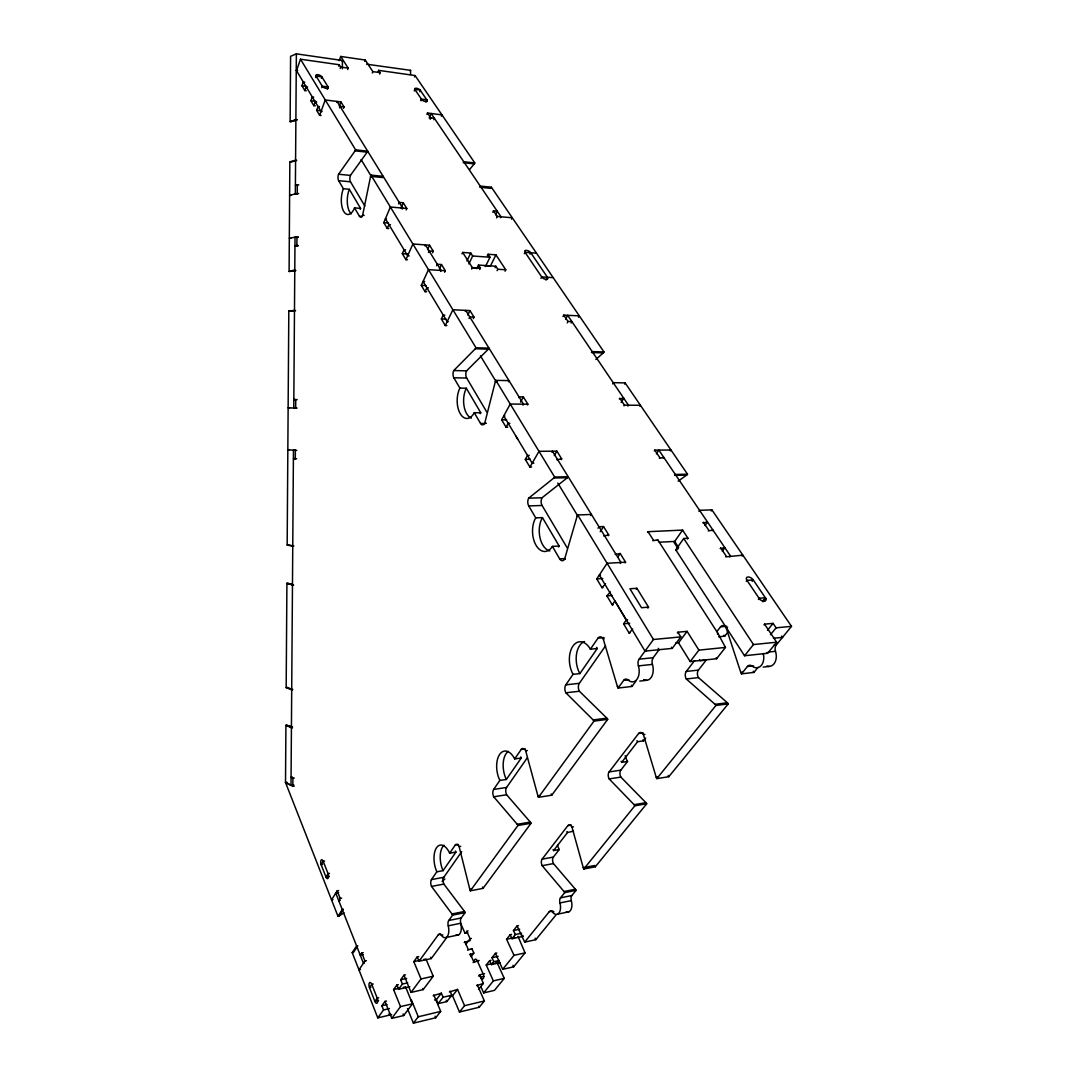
<?xml version="1.0" encoding="UTF-8"?>
<svg xmlns="http://www.w3.org/2000/svg" width="1077" height="1077" viewBox="0 0 1077 1077"><rect width="100%" height="100%" fill="white"/><g stroke="black" fill="none" stroke-linecap="round" stroke-linejoin="round"><path stroke-width="1.5" d="M292.513 726.8L286.967 725.306A4.16 3.594 -65.1 0 0 285.917 725.265L285.513 782.387L291.005 785.281L293.819 784.891M286.172 687.651A4.16 3.621 -67.5 0 0 287.236 687.368L292.769 689.59A4.187 3.635 -67.6 0 1 291.705 689.872L286.172 687.651L286.913 583.303A4.16 3.689 -73.9 0 1 287.976 583.411L293.536 584.892A4.187 3.702 -74 0 0 292.473 584.784L286.913 583.303M287.169 545.043A4.16 3.716 -77.6 0 0 288.246 544.827L293.833 546.026A4.187 3.729 -77.7 0 1 292.756 546.241L287.169 545.043L288.811 310.943L294.479 310.418A4.295 3.796 82.8 0 1 295.569 310.647L289.888 311.172A4.254 3.783 82.7 0 0 288.811 310.943M289.094 271.444L294.775 270.61A4.321 3.796 79.6 0 0 295.865 270.502L290.171 271.323A4.295 3.769 79.4 0 1 289.094 271.444L289.848 161.819L295.583 160.163A4.416 3.783 74.2 0 1 296.673 160.46L290.938 162.115A4.389 3.769 74 0 0 289.848 161.819M296.996 119.964L291.234 121.566A4.429 3.756 72 0 1 290.13 121.62L290.588 56.314L296.363 53.85L342.432 60.5L342.351 68.82M291.005 785.281L293.456 450.213L295.583 450.199M296.363 53.85L295.34 193.914L297.481 194.102M294.236 786.143L292.836 786.331L292.904 778.227L291.059 777.271L292.446 777.082M296.7 458.802L295.286 458.815L295.354 450.388L287.842 449.715L289.242 449.701M297.817 245.987L294.95 245.798L296.875 245.448L296.942 236.805L298.369 236.913M291.046 195.449L289.619 195.314L297.265 193.443L297.319 184.746L298.76 184.881M410.539 74.488L410.593 70.342L366.597 64.189M347.669 69.534L348.194 68.134L340.695 67.07L339.215 64.741L300.483 59.208L355.612 149.851A4.752 2.194 -84.6 0 1 355.1 150.847L338.555 174.232A4.645 2.127 -85.3 0 0 338.649 180.667L343.361 188.731A16.343 7.606 -85.6 0 0 343.725 211.415A16.343 7.606 -85.6 0 0 354.548 207.874L359.435 216.235A4.725 2.235 -85.7 0 0 362.626 215.252L370.596 176.345A4.82 2.302 -85 0 1 370.973 175.107L383.156 176.332A4.806 2.316 -84.8 0 0 382.766 177.57L370.596 176.345M486.696 411.899L466.664 378.04A5.116 2.8 -88.4 0 1 466.583 370.838L488.339 349.177A5.237 2.921 -87.4 0 0 489.012 348.181L475.994 347.75A5.264 2.894 -87.5 0 1 475.334 348.746L453.767 370.542A5.143 2.773 -88.4 0 0 453.848 377.785L459.892 388.11A18.174 9.962 -89 0 0 460.229 413.676A18.174 9.962 -89 0 0 474.257 412.706L480.557 423.463A5.264 2.935 -89.5 0 0 484.704 423.261L495.326 381.648A5.372 3.043 -88.4 0 1 495.837 380.369L508.99 380.625A5.345 3.056 -88.3 0 0 508.506 381.823M528.672 498.166L542.027 497.762L567.404 477.703A5.6 3.406 89.2 0 0 568.185 476.748L554.628 477.03A5.641 3.379 89.2 0 1 553.861 478L528.672 498.166A5.506 3.231 88.3 0 0 528.74 505.934L535.727 517.875A19.494 11.591 87.3 0 0 536.05 545.299A19.494 11.591 87.3 0 0 552.393 546.389L559.703 558.882A5.668 3.419 86.5 0 0 564.55 559.3L577.11 516.273A5.775 3.554 87.7 0 1 577.703 514.968L591.408 514.443A5.735 3.581 87.7 0 0 590.869 515.56M296.498 70.665L300.483 59.208M306.285 90.778L304.831 90.589L301.95 85.77L303.283 81.973L304.737 82.162M304.831 90.589L306.178 86.793L307.632 86.981M315.588 77.544L316.099 76.09A3.312 1.454 22.6 0 1 317.903 74.69A3.312 1.454 22.6 0 1 321.902 76.898L328.122 86.981L327.327 89.135M315.305 105.842L313.838 105.667L310.903 100.74L312.276 96.93L313.73 97.118M321.39 78.325L321.902 76.884L316.099 76.09L322.279 86.2A3.339 1.467 22.7 0 0 326.318 88.422A3.339 1.467 22.7 0 0 328.122 86.981L322.279 86.2L321.754 87.641M313.838 105.667L315.224 101.844L316.692 102.032M321.081 115.495L319.613 115.306L316.625 110.325L318.011 106.502L319.492 106.69M339.188 60.662L340.722 56.448L365.251 60.029L372.844 71.621L380.154 72.657L379.616 74.044M319.613 115.306L325.254 99.946L340.938 101.952L344.021 106.933L343.469 108.373M338.703 66.141L339.215 64.741M340.17 68.484L340.695 67.07M336.67 102.409L337.034 101.453L402.731 208.103L402.3 209.086M339.309 106.26L340.938 101.952M339.565 107.888L340.103 106.448L344.021 106.933M364.726 61.416L365.251 60.029M372.305 73.021L372.844 71.621M377.825 72.428L378.633 70.355L415.076 75.552L474.795 162.937A4.523 2.383 -83.2 0 1 474.23 163.879L469.626 169.479M414.524 76.911L415.076 75.552M414.389 90.226L414.766 89.31L420.138 90.051L427.004 100.148L426.425 101.521M414.416 91.006L414.982 89.633A3.164 1.346 24.3 0 1 416.476 88.247A3.164 1.346 24.3 0 1 420.353 90.36L419.788 91.733M421.013 100.026L421.403 99.111L426.788 99.824L425.927 101.884M421.04 100.807L421.619 99.434L414.766 89.31M426.909 114.418L427.502 113.031L441.947 114.876L441.368 116.249M388.797 228.58L387.249 228.459L383.775 222.643L390.386 207.013L406.81 208.467L406.177 209.934M429.185 118.093L431.123 113.489L501.007 216.787L500.549 217.729M430.181 119.264L430.773 117.878L427.502 113.031M387.249 228.459L388.905 224.568L390.453 224.689M433.816 119.722L434.408 118.335L430.773 117.878M398.571 203.836L399.19 202.368L403.269 202.745L406.81 208.467M401.075 207.861L403.269 202.745M407.483 259.786L405.921 259.678L402.3 253.633L404.023 249.743L405.585 249.851M405.921 259.678L412.881 243.981L429.548 245.219L433.291 251.278L432.617 252.745M424.957 245.893L425.402 244.91L441.139 270.462L440.681 271.444M427.556 249.635L429.548 245.219M428.458 252.449L429.131 250.968L433.291 251.278M426.627 291.759L425.038 291.679L421.282 285.378L428.484 269.654L445.326 270.731L444.626 272.212M436.629 265.736L437.316 264.255L441.489 264.538L445.326 270.731M425.038 291.679L426.842 287.761L428.431 287.855M439.443 268.954L441.489 264.538M461.993 253.876L462.679 252.435L470.743 253.014L472.668 256.003L489.981 257.241L485.444 266.531M466.96 260.944L470.743 253.014M446.888 325.604L445.286 325.537L441.368 318.98L443.239 315.063L444.841 315.13M492.822 212.317L493.495 210.917L497.264 211.254L495.582 214.754M468.872 263.946L472.668 256.003M471.618 269.021L472.318 267.567L462.679 252.435M496.551 217.864L497.224 216.45L493.495 210.917M445.286 325.537L452.892 309.759L469.976 310.593L474.028 317.15L473.301 318.63M476.721 268.685L478.471 265.063L495.851 266.234L497.816 269.25L505.759 269.775L505.046 271.216M479.723 269.546L480.423 268.106L478.471 265.063M487.342 255.693L488.043 254.266L495.932 254.832L505.759 269.775M465.237 311.374L465.722 310.378L523.489 404.158L522.937 405.154M511.602 219.183L512.275 217.783L497.224 216.45M495.932 254.832L490.345 266.221L484.946 265.857M467.795 315.022L469.976 310.593M469.047 318.442L469.774 316.961L474.028 317.15M495.137 267.675L495.851 266.234M497.103 270.69L497.816 269.25M524.324 253.714L525.038 252.314A3.514 1.683 27 0 1 526.424 250.349A3.514 1.683 27 0 1 530.759 252.732L547.453 277.287L545.985 280.087M530.046 254.145L530.759 252.732M540.95 278.337L541.691 276.924L525.038 252.314L536.454 253.162M507.738 427.232L506.082 427.232L501.653 419.828L510.229 404.037L527.878 404.212L527.461 404.952M518.589 397.615L518.993 396.875L523.368 396.928L527.878 404.212M562.975 316.544L563.742 315.13L579.318 315.871L578.537 317.284M506.082 427.232L508.223 423.301L509.892 423.301M565.587 319.088L567.66 315.319L628.456 405.194L627.878 406.137M520.528 402.111L523.368 396.928M567.229 322.871L568.01 321.444L563.742 315.13M571.147 323.046L571.927 321.633L568.01 321.444M531.594 467.068L529.911 467.108L525.293 459.367L527.528 455.45L529.211 455.436M529.911 467.108L538.998 451.33L556.903 451.142L561.696 458.896L561.252 459.637M551.882 452.178L552.447 451.196L620.985 562.45L620.325 563.433M554.305 455.584L556.903 451.142M556.796 459.704L561.696 458.896M619.302 398.88L623.745 398.221L621.16 402.461M624.014 405.867L624.445 405.154L640.438 405.302L639.846 406.244M335.499 893.533L338.636 892.591M338.609 890.571L337.168 890.827L331.554 899.901L332.995 899.645M341.638 898.191L340.197 898.46L338.77 900.735L340.211 900.466M337.99 916.325L342.257 909.58A4.402 3.608 36.7 0 0 343.294 909.203L339.026 915.962A4.389 3.608 36.9 0 1 337.99 916.325L285.499 782.467L286.886 782.279M598.045 528.228L599 526.761L603.537 526.559L608.747 534.986L608.276 535.713M600.226 531.701L603.537 526.559M654.318 450.846L654.776 450.146L670.958 449.971L670.338 450.913M656.391 453.875L658.841 450.092L730.421 555.907L729.721 556.836M603.712 535.929L608.747 534.986M659.312 458.263L663.849 457.496L663.378 458.21M602.891 587.652L602.016 587.719L596.752 578.901L607.091 563.284L625.575 562.181L620.204 553.497L615.142 554.493M352.206 952.62L356.622 945.969A4.523 3.743 40.3 0 1 357.806 945.902L353.377 952.553A4.496 3.743 40.6 0 0 352.206 952.62L377.771 1017.873L391.638 1014.601M617.767 557.172L620.204 553.497M602.016 587.719L605.489 583.788M363.232 952.633L361.764 952.943L360.257 955.164L363.191 954.559M625.077 562.908L625.575 562.181M647.533 532.415L648.017 531.701L682.576 530.086L687.988 538.271L687.489 538.985M613.136 604.776L612.261 604.843L606.889 595.864L610.376 591.933M366.422 960.697L364.955 961.007L358.964 969.852L360.405 969.515M652.864 540.748L657.737 539.806L717.928 633.357L725.44 647.425L716.609 658.734L690.155 661.561L678.537 642.821L675.683 643.09M612.261 604.843L614.927 600.939L626.316 619.921L627.635 619.8M657.253 540.519L657.737 539.806M418.765 956.591L417.23 956.914L419.034 961.236L438.366 934.701A5.116 2.477 78.7 0 1 441.341 935.28A10.245 5.008 78.9 0 0 447.359 936.425A10.245 5.008 78.9 0 0 448.261 925.816A5.156 2.544 78.8 0 1 448.719 920.498L452.636 915.113A5.156 2.544 78.9 0 0 452.003 913.969L431.514 886.411A5.035 2.477 79.8 0 1 431.433 879.599L436.818 871.791A17.784 8.899 80 0 1 436.562 847.68A17.784 8.899 80 0 1 449.647 853.186L455.921 852.095A17.73 8.926 80 0 0 455.409 851.032M449.647 853.186L455.261 845.041L458.425 844.503M527.259 757.858L506.567 787.475A5.318 2.908 80.5 0 0 506.634 794.772L530.328 822.101A5.452 3.016 79.4 0 1 531.055 823.259L517.956 825.467A5.479 2.989 79.6 0 0 517.229 824.295L493.71 796.778A5.345 2.881 80.7 0 1 493.643 789.428L499.849 780.421A18.915 10.393 81.1 0 1 499.634 754.425A18.915 10.393 81.1 0 1 514.685 758.922L521.255 758.006A18.861 10.433 81 0 0 520.676 756.916M514.685 758.922L521.187 749.484L525.32 748.932M605.557 645.81L579.332 683.33A5.681 3.433 82.3 0 0 579.399 691.246L606.863 718.157A5.829 3.568 80.9 0 1 607.711 719.342L593.992 721.105A5.87 3.541 81 0 0 593.144 719.921L565.869 692.794A5.722 3.406 82.4 0 1 565.802 684.837L573.045 674.337A20.248 12.278 83 0 1 572.897 646.133A20.248 12.278 83 0 1 590.398 649.189L597.277 648.516A20.18 12.318 83 0 0 596.591 647.412M590.398 649.189L598.018 638.136L604.076 637.584M636.211 589.24L636.884 588.271L648.516 607.145L647.829 608.128M436.818 871.791L443.037 870.66L455.921 852.095M499.849 780.421L506.365 779.465L521.255 758.006M573.045 674.337L579.87 673.596L597.277 648.516M659.218 542.216L674.687 541.421L682.576 530.086M456.123 934.823A10.191 5.048 78.7 0 0 460.741 923.258A5.129 2.571 78.6 0 1 461.198 917.967L465.156 912.596A5.129 2.571 78.8 0 0 464.524 911.452L443.872 884.096A5.008 2.491 79.6 0 1 443.791 877.311L461.71 851.665M444.882 879.061L442.095 881.376L443.32 881.269M630.005 632.966L629.116 633.047L623.596 623.798L626.316 619.921M763.997 624.862L764.549 624.162L776.652 642.202L767.618 653.281L744.53 655.745L675.764 549.835L683.72 538.487L687.988 538.271M702.864 522.91L707.495 522.022L705.004 525.549M629.116 633.047L632.724 629.116M708.276 530.948L712.92 530.046L712.422 530.746M364.82 205.99L350.51 181.825A4.618 2.141 -85.2 0 1 350.429 175.416L367.149 152.167A4.725 2.221 -84.5 0 0 367.661 151.17L355.612 149.851M377.771 1017.873L383.52 1009.97L381.85 1005.756L385.014 1001.395L386.508 1001.045M385.014 1001.395L391.772 1018.371L400.482 1006.618L393.603 989.548L396.861 985.051L398.355 984.715M396.861 985.051L398.584 989.305L402.408 984.055L400.671 979.787L403.983 975.21L405.49 974.873M403.983 975.21L411.037 992.402L421.026 978.953L413.81 961.653L417.23 956.914M455.261 845.041A5.156 2.625 80.1 0 1 459.139 846.603L469.841 889.427A5.277 2.692 79.1 0 0 470.339 890.814L517.956 825.467M521.187 749.484A5.493 3.083 81.2 0 1 525.657 750.736L537.908 795.863A5.614 3.164 80 0 0 538.487 797.303L593.992 721.105M598.018 638.136A5.883 3.648 83.4 0 1 603.228 638.944L617.417 686.561A6.018 3.756 81.9 0 0 618.077 688.055L623.718 680.327L628.968 679.897M623.718 680.327A6.045 3.796 81.8 0 1 628.093 679.991A12.13 7.687 82.2 0 0 636.978 679.304A12.13 7.687 82.2 0 0 638.405 665.896A6.125 3.918 82.2 0 1 639.132 659.164L653.456 639.496L680.812 636.897L677.891 632.212L677.352 632.939M720.163 548.597L724.848 547.668L722.277 551.168M725.723 556.863L742.847 555.167L742.147 556.095M390.439 1013.888L389.551 1015.086L389.08 1013.874M419.034 961.236L431.244 958.584L447.022 937.178M470.339 890.814L483.034 888.377L531.055 823.259M538.487 797.303L551.761 795.203L607.711 719.342M618.077 688.055L631.984 686.453L635.874 681.176M643.709 679.6A12.062 7.727 82 0 0 651.572 676.841A12.062 7.727 82 0 0 652.447 664.401A6.085 3.945 82.1 0 1 653.187 657.71L659.097 649.7L658.249 648.327M600.481 574.956L599.324 575.024L645.002 651.114L672.236 648.381L680.812 636.897M410.849 1000.91L411.454 1000.102L418.266 1016.769L413.393 1023.15L407.483 1008.597M678.537 642.821L687.099 631.351L698.906 650.131L725.44 647.425M460.633 923.379L465.035 933.261L468.01 930.811M391.772 1018.371L403.687 1015.544L412.491 1003.818L405.558 986.842M411.037 992.402L423.153 989.628L433.237 976.206L425.953 959.015L423.692 959.513M464.227 942.483L470.232 940.531M465.681 944.542L470.084 938.74L471.43 938.457M746.267 581.311L746.967 580.368A4.335 2.41 35.4 0 1 747.95 576.976A4.335 2.41 35.4 0 1 753.24 579.924L765.707 598.273A3.271 1.817 36 0 1 766.218 599.593L765.208 601.074A5.412 3.002 35.9 0 1 763.149 601.154L760.658 600.051A3.271 1.817 36 0 1 759.42 598.785L746.967 580.368L753.24 579.924L752.163 581.324M467.647 950.197L471.874 948.608L473.867 953.105L471.08 956.726M433.169 995.727L441.355 993.169L443.078 997.248L438.137 1003.629L436.427 999.564L441.355 993.169M690.155 661.561L698.906 650.131M471.255 949.416L471.874 948.608M557.482 845.149A16.895 9.612 78.4 0 0 559.232 849.538L553.376 857.09A4.779 2.679 78.2 0 0 553.43 863.579L575.414 889.252A4.887 2.746 77.1 0 1 576.101 890.329L564.698 892.618A4.914 2.733 77.3 0 0 564.025 891.527L542.162 865.679A4.806 2.652 78.3 0 1 542.108 859.163L567.835 825.669L571.416 825.049M625.172 755.704A17.892 11.147 79.5 0 0 627.528 761.493L620.823 770.149A5.062 3.096 79.1 0 0 620.864 777.109L645.944 802.688A5.183 3.191 77.8 0 1 646.712 803.779L634.865 805.784A5.21 3.177 78 0 0 634.097 804.681L609.151 778.913A5.089 3.083 79.3 0 1 609.111 771.926L638.648 733.464L643.117 732.845M686.305 678.981L698.475 677.595L727.352 702.756A5.52 3.756 79.3 0 1 728.24 703.86L715.949 705.448A5.547 3.729 79.5 0 0 715.061 704.331L686.305 678.981A5.425 3.608 81.1 0 1 686.278 671.442L694.638 660.551M716.865 631.607L720.54 626.827L726.733 626.249M469.639 954.707L473.867 953.105M717.376 634.07L717.928 633.357M553.093 849.524A16.936 9.572 78.5 0 0 553.591 850.561L567.485 832.561L573.556 831.081M621.106 761.291A17.946 11.107 79.6 0 0 621.671 762.368L637.611 741.703L643.534 740.868L645.702 738.068M698.475 677.595A5.385 3.621 81 0 1 698.434 670.096L706.202 660.08L700.117 660.74A19.13 13.018 81.8 0 1 699.471 659.622M718.615 636.776L724.754 636.17L728.294 631.607M449.446 991.957L457.537 989.413L464.55 1005.703L459.489 1012.017L452.542 995.794L457.537 989.413M473.099 962.501L479.144 960.496M758.343 599.175L759.07 598.247L765.357 597.735L762.476 601.424M758.881 599.485L759.42 598.785M438.137 1003.629L446.834 1001.583L451.802 995.215L450.065 991.15M413.393 1023.15L435.741 1017.752L440.708 1011.411L433.789 994.919M762.987 601.747L765.707 598.273M481.096 987.111L483.667 992.9L493.36 980.891L486.225 964.979L489.645 960.657L491.018 960.347M489.645 960.657L491.435 964.615L493.764 961.68L491.974 957.722L495.433 953.333L496.807 953.024M495.433 953.333L502.703 969.327L514.012 955.339L506.567 939.252L510.148 934.715L511.535 934.419M510.148 934.715L512.006 938.727L515.331 934.553L513.46 930.541L517.081 925.937L518.481 925.641M478.592 976.018L479.534 974.82L484.529 973.689M476.64 985.643L483.358 983.436L479.534 974.82M495.73 962.851L497.291 962.286M518.01 936.317L525.051 952.876L513.675 966.823L502.703 969.327M744.53 655.745L753.483 644.558L776.652 642.202M478.592 989.373L483.358 983.436M767.497 630.301L773.057 623.368L776.073 627.824L791.501 626.356L711.884 509.852L699.579 510.323A5.466 3.756 87.6 0 0 698.973 511.481M770.472 634.757L776.073 627.824M517.081 925.937L524.687 942.119L549.297 911.667L552.838 910.94M549.297 911.667A4.873 2.666 77.1 0 1 552.488 912.138A9.774 5.372 77.3 0 0 558.95 913.094A9.774 5.372 77.3 0 0 559.959 902.943A4.927 2.733 77.2 0 1 560.471 897.855L564.698 892.618M567.835 825.669A4.914 2.814 78.6 0 1 571.968 827.082L583.249 867.699A5.035 2.881 77.5 0 0 583.774 869.018L634.865 805.784M638.648 733.464A5.21 3.271 79.8 0 1 643.386 734.581L656.216 777.257A5.331 3.366 78.3 0 0 656.822 778.617L715.949 705.448M720.54 626.827A5.573 3.85 82.4 0 1 726.033 627.541L740.788 672.425A5.695 3.958 80.4 0 0 741.488 673.839L747.451 666.461L753.631 665.923M459.489 1012.017L479.238 1007.251L484.367 1000.964L477.273 984.836M497.076 962.555L504.251 978.374L494.478 990.342L483.667 992.9M524.687 942.119L535.808 939.696L555.853 915.14M566.327 911.761A9.733 5.412 77.1 0 0 571.322 900.614A4.9 2.746 77 0 1 571.833 895.539L576.101 890.329M583.774 869.018L595.298 866.797L646.712 803.779M656.822 778.617L668.79 776.719L728.24 703.86M741.488 673.839L753.913 672.411L758.033 667.363M766.891 666.044A11.403 8.118 80.6 0 0 774.726 662.772A11.403 8.118 80.6 0 0 775.494 651.316A5.748 4.133 80.6 0 1 776.302 644.975L791.501 626.356M595.877 359.449L603.268 352.919A4.995 3.11 -86.5 0 0 603.995 351.977L491.381 187.196L480.234 186.079A4.618 2.477 -83.7 0 0 479.817 187.263L490.95 188.367A4.591 2.491 -83.5 0 1 491.381 187.196M678.106 481.177L686.682 475.105A5.318 3.608 89.5 0 0 687.503 474.19L625.118 382.9L613.23 382.672A5.102 3.231 -87.6 0 0 612.678 383.897M339.026 915.962L343.994 912.825M341.678 60.797L342.432 60.5M409.798 70.624L410.593 70.342M290.13 121.62L295.879 119.655A4.456 3.769 72.3 0 0 296.983 119.601L291.234 121.566M292.082 270.69L293.981 270.058M297.319 184.746L295.394 185.231L297.548 185.432M418.266 1016.769L440.708 1011.411M464.55 1005.703L484.367 1000.964M443.078 997.248L451.802 995.215M434.556 999.994L436.427 999.564M449.769 996.44L452.542 995.794M493.36 980.891L504.251 978.374M383.52 1009.97L389.457 1008.584M400.482 1006.618L412.491 1003.818M381.85 1005.756L387.047 1004.558M378.592 1000.546L374.89 1001.395L369.478 987.596A3.541 1.562 79.2 0 1 369.411 982.884A3.541 1.562 79.2 0 1 371.767 984.324L377.219 998.137A3.581 1.575 78.9 0 1 377.3 1002.889A3.581 1.575 78.9 0 1 374.89 1001.395L377.219 998.137L378.7 997.8M479.911 975.533L480.638 977.176L484.017 976.408M491.435 964.615L500.293 962.623M393.603 989.548L399.594 988.188M403.323 987.353L404.804 987.017M398.584 989.305L409.839 986.761M370.946 987.272L369.478 987.596L371.767 984.324L373.248 984.001M514.012 955.339L525.051 952.876M493.764 961.68L499.23 960.469M421.026 978.953L433.237 976.206M486.225 964.979L493.697 963.309M402.408 984.055L407.685 982.87M491.974 957.722L498.112 956.349M400.671 979.787L406.689 978.441M413.81 961.653L420.663 960.159M515.331 934.553L521.564 933.221M506.567 939.252L514.819 937.475M512.006 938.727L523.045 936.344M364.43 963.04L363.447 963.255L335.755 893.116M513.46 930.541L519.679 929.209M465.035 933.261L467.714 932.695M446.08 937.528L458.533 934.917M557.576 914.171L568.912 911.802M438.366 934.701L440.695 934.217M441.341 935.28L442.903 934.957M552.488 912.138L553.915 911.842M448.261 925.816L460.741 923.258M559.959 902.943L571.322 900.614M448.719 920.498L461.198 917.967M560.471 897.855L571.833 895.539M452.636 915.113L465.156 912.596M452.003 913.969L464.524 911.452M564.025 891.527L575.414 889.252M469.841 889.427L471.443 889.131M583.249 867.699L594.76 865.504A5.008 2.908 77.3 0 0 595.298 866.797M296.942 236.805L289.323 238.246L290.736 238.354M431.514 886.411L443.872 884.096M542.162 865.679L553.43 863.579M431.433 879.599L443.791 877.311M542.108 859.163L553.376 857.09M553.591 850.561L559.232 849.538M329.508 873.407L328.081 873.649L326.008 877.082A3.312 1.44 81.4 0 0 328.148 878.172A3.312 1.44 81.4 0 0 328.081 873.649L323.194 861.277A3.285 1.427 81.7 0 0 321.081 860.24A3.285 1.427 81.7 0 0 321.148 864.723L326.008 877.082L329.252 876.516M459.139 846.603L460.714 846.334M571.968 827.082L573.408 826.826M324.621 861.035L323.194 861.277L321.148 864.723L322.575 864.481M517.229 824.295L530.328 822.101M634.097 804.681L645.944 802.688M537.908 795.863L539.577 795.593M656.216 777.257L657.724 777.015M493.71 796.778L506.634 794.772M609.151 778.913L620.864 777.109M493.643 789.428L506.567 787.475M609.111 771.926L620.823 770.149M621.671 762.368L627.528 761.493M525.657 750.736L527.313 750.507M643.386 734.581L644.881 734.379M292.904 778.227L294.29 778.038M593.144 719.921L606.863 718.157M715.061 704.331L727.352 702.756M617.417 686.561L618.292 686.453M740.788 672.425L742.349 672.25M565.869 692.794L579.399 691.246M639.778 681.081L646.765 680.301M763.243 667.107L769.463 666.407M565.802 684.837L579.332 683.33M686.278 671.442L698.434 670.096M638.405 665.896L652.447 664.401M768.466 652.07L775.494 651.316M639.132 659.164L653.187 657.71M773.959 645.217L776.302 644.975M773.474 638.257L782.521 637.355L781.66 636.063M781.74 637.422L782.521 637.355M645.002 651.114L646.187 650.993M603.228 638.944L604.103 638.863M726.033 627.541L727.581 627.393M677.891 632.212L687.099 631.351M764.549 624.162L773.057 623.368M623.596 623.798L629.722 623.273M648.516 607.145L641.515 607.711L629.924 588.769L636.884 588.271M606.889 595.864L612.113 595.473M596.752 578.901L602.81 578.497M559.703 558.882L564.792 558.6M564.55 559.3L565.398 559.246M675.764 549.835L677.096 549.768M552.393 546.389L559.165 546.052L542.445 517.62L535.727 517.875M577.11 516.273L577.972 516.233M528.74 505.934L542.094 505.476L567.269 548.018M687.503 474.19L675.319 474.445A5.345 3.581 89.5 0 1 674.539 475.32L686.682 475.105M553.861 478L567.404 477.703M533.855 463.164L532.173 463.191L503.78 415.91L504.884 415.91M525.293 459.367L530.315 459.3M295.515 458.6L293.402 458.627L295.286 458.815M295.354 450.388L296.767 450.374M484.704 423.261L486.346 423.261M480.557 423.463L485.444 423.476M501.653 419.828L506.621 419.842M474.257 412.706L480.759 412.747A18.121 10.003 -89 0 1 480.234 413.689M289.538 407.846L288.138 407.846L295.663 408.089L295.731 399.607L293.833 399.567L297.144 399.621M297.077 408.102L293.765 408.035L295.017 237.169L297.885 237.384M459.892 388.11L466.328 388.218L480.759 412.747M453.848 377.785L466.664 378.04M495.326 381.648L496.968 381.689M453.767 370.542L466.583 370.838M603.995 351.977L592.202 351.587A5.022 3.096 -86.6 0 1 591.488 352.529L603.268 352.919M475.334 348.746L488.339 349.177M448.247 321.66L447.17 321.619L423.073 281.474L424.648 281.568M441.368 318.98L446.161 319.182M421.282 285.378L426.007 285.647M553.201 277.651L541.691 276.924A3.568 1.737 27.5 0 0 546.093 279.36A3.568 1.737 27.5 0 0 547.453 277.287M472.318 267.567L480.423 268.106M473.651 267.958L477.959 268.24M296.875 245.448L298.302 245.556M402.3 253.633L407.752 254.024M409.206 255.895L407.644 255.787L385.418 218.766L386.441 218.846M383.775 222.643L388.393 223.02M359.435 216.235L362.464 216.49M362.626 215.252L364.147 215.387M354.548 207.874L360.566 208.4A16.303 7.647 -85.6 0 1 360.162 209.342M297.265 193.443L298.692 193.577M343.361 188.731L349.325 189.296L360.566 208.4M338.649 180.667L350.51 181.825M338.555 174.232L350.429 175.416M355.1 150.847L367.149 152.167M474.23 163.879L463.204 162.667A4.537 2.369 -83.3 0 0 463.756 161.725L474.795 162.937M316.625 110.325L321.754 110.958M321.996 111.618L321.013 111.483L296.242 70.234L297.683 70.436M310.903 100.74L316.005 101.386M301.95 85.77L306.299 86.348M287.976 583.411L293.55 585.242M286.967 725.306L292.486 727.796A4.2 3.608 -65.3 0 0 291.423 727.756L285.917 725.265M285.499 782.467L292.836 786.331M619.733 398.167L624.445 405.154M654.776 450.146L659.77 457.563M703.362 522.21L708.774 530.247M720.675 547.897L726.248 556.163M767.053 652.42L767.618 653.281M378.633 70.355L380.154 72.657M683.72 538.487L753.483 644.558M488.043 254.266L489.981 257.241M674.687 541.421L678.672 547.547M674.081 542.445L678.241 548.839M648.017 531.701L653.349 540.021M340.722 56.448L348.194 68.134M671.523 647.21L672.236 648.381M370.973 175.107L475.994 347.75M495.837 380.369L554.628 477.03M577.703 514.968L653.456 639.496M361.078 159.544L371.538 176.749M480.436 355.868L496.066 381.568M557.778 483.061L577.407 515.345M516.018 436.279L517.781 439.228M716.138 657.845L716.609 658.734M535.094 938.175L535.808 939.696M522.574 935.348L522.924 936.101M512.975 965.329L513.675 966.823M443.145 878.388L443.549 879.303M466.664 931.08L470.084 938.74M464.847 941.675L468.266 949.389M470.259 953.899L473.718 961.694M478.794 1006.241L479.238 1007.251M430.665 957.251L431.244 958.584M446.295 1000.318L446.834 1001.583M435.095 1016.203L435.741 1017.752M422.696 988.565L423.153 989.628M403.054 1013.955L403.687 1015.544M337.168 890.827L340.197 898.46M361.764 952.943L364.955 961.007M483.034 888.377A5.25 2.719 78.9 0 1 482.523 887.004M551.761 795.203A5.587 3.191 79.8 0 1 551.249 793.951M631.984 686.453A5.977 3.783 81.7 0 1 631.418 685.255M542.094 505.476A5.479 3.258 88.3 0 1 542.027 497.762M506.365 779.465A18.861 10.433 81 0 1 508.196 751.383M443.037 870.66A17.73 8.926 80 0 1 444.007 845.216M579.87 673.596A20.18 12.318 83 0 1 584.555 641.542M549.862 550.966A19.44 11.632 87.3 0 1 539.981 537.652A19.44 11.632 87.3 0 1 542.445 517.62M559.165 546.052A19.44 11.632 87.3 0 1 558.546 546.968M471.349 418.105A18.121 10.003 -89 0 1 464.025 405.975A18.121 10.003 -89 0 1 466.328 388.218M351.237 213.865A16.303 7.647 -85.6 0 1 349.325 189.296M427.004 100.148A3.177 1.373 24.4 0 1 425.509 101.561A3.177 1.373 24.4 0 1 421.619 99.434M624.566 384.126A5.075 3.258 -87.5 0 1 625.118 382.9M711.264 511.01A5.425 3.769 87.6 0 1 711.884 509.852M763.216 653.443A11.47 8.078 80.7 0 1 761.197 665.586A11.47 8.078 80.7 0 1 752.069 666.098A5.708 3.998 80.2 0 0 747.451 666.461M753.913 672.411A5.654 3.985 80.2 0 1 753.294 671.186M724.027 635.134A19.076 13.045 81.8 0 1 724.754 636.17M668.79 776.719A5.304 3.379 78.1 0 1 668.225 775.453M642.902 739.845A17.892 11.147 79.5 0 1 643.534 740.868M572.627 830.555A16.895 9.612 78.4 0 1 573.166 831.565M480.638 977.176A3.419 1.71 77.4 0 0 483.223 978.549A3.419 1.71 77.4 0 0 483.169 973.998L477.34 960.899A3.393 1.696 77.7 0 0 475.172 959.257A3.393 1.696 77.7 0 0 474.351 962.367M566.933 831.552A16.936 9.572 78.5 0 1 567.485 832.561M636.992 740.666A17.946 11.107 79.6 0 1 637.611 741.703"/></g></svg>
